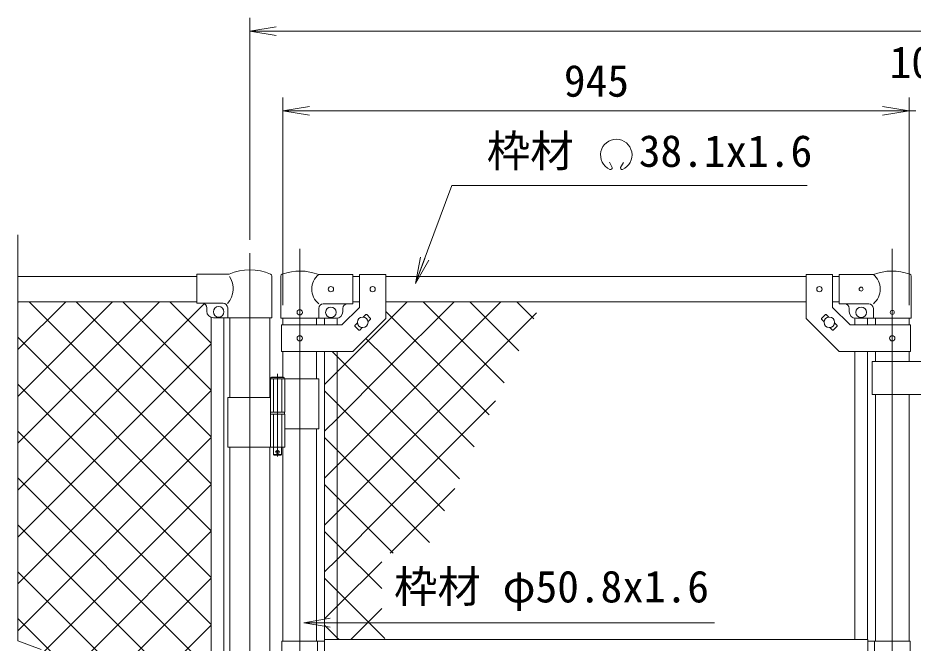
# Model space of a CAD drawing. Units: millimetres, scale not verified. Extents: x -4200 to 4200, y -2970 to 2970.
# Drawn here: x -108 to 1243, y 609 to 1551 of the extents above; entities that cross this region are included whole.
import ezdxf
from ezdxf.enums import TextEntityAlignment as Align

# ---------------------------------------------------------------- set-up
doc = ezdxf.new("R2010")
doc.units = ezdxf.units.MM
doc.header["$LTSCALE"] = 20
doc.linetypes.add('DASHED', pattern=[7.5, 6, -1.5])
doc.linetypes.add('USER1', pattern=[50.8, 31.75, -6.35, 6.35, -6.35])
for name, color, linetype, lineweight in [('0-1_D-BMK', 2, 'USER1', 13), ('0-2_D-STR1', 1, 'Continuous', 18), ('0-3_D-STR3', 3, 'Continuous', 13), ('0-4_D-STR-DIM', 7, 'Continuous', 9), ('0-5_0', 3, 'Continuous', 18), ('0-6_D-STR-TXT', 7, 'Continuous', 9), ('0-7_D-STR2', 7, 'Continuous', 9)]:
    doc.layers.add(name, color=color, linetype=linetype, lineweight=lineweight)
doc.styles.add('ＭＳ ゴシック', font='')
doc.styles.get('ＭＳ ゴシック').set_extended_font_data('MS Gothic')

# ---------------------------------------------------------------- blocks, each defined once
blk = doc.blocks.new('_Open')
at = {"layer": '0-5_0', "color": 7, "lineweight": 9}
blk.add_line((-20, 3.33), (0, 0), dxfattribs=at)
blk.add_lwpolyline([(-20, -3.33), (0, 0), (-20, 0)], dxfattribs=at)

msp = doc.modelspace()

# ---------------------------------------------------------------- linework, layer by layer
at = {"layer": '0-1_D-BMK'}
for p, q in [((317.39, 1203.1), (317.39, -35.29)), ((1211.59, 1203.1), (1211.59, -35.29)), ((241.99, 1196.61), (241.99, -120.04)), ((283.83, 1014.79), (283.83, 889.9)), ((287.46, 896.87), (280.21, 896.87))]:
    msp.add_line(p, q, dxfattribs=at)
at = {"layer": '0-2_D-STR1'}
for p, q in [((161.99, 1161.37), (-108.01, 1161.37)), ((397.39, 1161.37), (407.39, 1161.37)), ((447.39, 1161.37), (1081.59, 1161.37)), ((1121.59, 1161.37), (1131.59, 1161.37)), ((161.99, 1123.37), (-108.01, 1123.37)), ((397.39, 1123.37), (407.39, 1123.37)), ((447.39, 1123.37), (1081.59, 1123.37)), ((1121.59, 1123.37), (1131.59, 1123.37)), ((211.74, 1099.07), (211.74, 978.87)), ((272.24, 1099.07), (272.24, 978.87)), ((291.99, 1098.37), (291.99, 1088.32)), ((342.79, 1098.37), (342.79, 1088.32)), ((1186.19, 1098.37), (1186.19, 1088.32)), ((1236.99, 1098.37), (1236.99, 1088.32)), ((291.99, 1048.32), (291.99, 1009.87)), ((342.79, 1048.32), (342.79, 1006.87)), ((1186.19, 1048.32), (1186.19, 1033.32)), ((1236.99, 1048.32), (1236.99, 1033.32)), ((1186.19, 983.32), (1186.19, 611.37)), ((1236.99, 983.32), (1236.99, 611.37)), ((342.79, 931.87), (342.79, 611.37)), ((211.74, 903.87), (211.74, 596.87)), ((272.24, 903.87), (272.24, 596.87)), ((291.99, 903.87), (291.99, 611.37))]:
    msp.add_line(p, q, dxfattribs=at)
at = {"layer": '0-3_D-STR3'}
for p, q in [((161.99, 1121.07), (161.99, 1165.07)), ((210.86, 1165.07), (161.99, 1165.07)), ((275.39, 1161.92), (275.39, 1099.07)), ((288.84, 1098.37), (288.84, 1162.06)), ((397.39, 1164.37), (345.94, 1164.37)), ((397.39, 1164.37), (397.39, 1120.37)), ((407.39, 1164.57), (407.39, 1114.89)), ((407.39, 1164.57), (447.39, 1164.57)), ((447.39, 1164.57), (447.39, 1098.32)), ((1081.59, 1164.57), (1081.59, 1098.32)), ((1121.59, 1164.57), (1081.59, 1164.57)), ((1121.59, 1164.57), (1121.59, 1114.89)), ((1131.59, 1164.37), (1183.04, 1164.37)), ((1131.59, 1164.37), (1131.59, 1120.37)), ((1240.14, 1098.37), (1240.14, 1162.06)), ((201.59, 1121.07), (161.99, 1121.07)), ((176.99, 1109.07), (176.99, 1114.07)), ((208.59, 1114.07), (208.59, 1099.07)), ((345.94, 1098.37), (345.94, 1113.37)), ((397.39, 1120.37), (352.94, 1120.37)), ((380.82, 1088.32), (407.39, 1114.89)), ((382.39, 1113.37), (382.39, 1108.37)), ((1148.16, 1088.32), (1121.59, 1114.89)), ((1131.59, 1120.37), (1176.04, 1120.37)), ((1146.59, 1113.37), (1146.59, 1108.37)), ((1183.04, 1098.37), (1183.04, 1113.37)), ((183.64, 596.87), (183.64, 1099.65)), ((275.39, 1099.07), (186.99, 1099.07)), ((202.64, 596.87), (202.64, 1099.07)), ((288.84, 1098.37), (345.94, 1098.37)), ((345.94, 1098.37), (372.39, 1098.37)), ((354.89, 1098.37), (354.89, 1088.32)), ((373.89, 1098.37), (373.89, 1088.32)), ((413.27, 1100.27), (416.99, 1103.98)), ((418.4, 1103.98), (424.06, 1098.33)), ((420.34, 1093.2), (424.06, 1096.91)), ((1110.58, 1103.98), (1104.92, 1098.33)), ((1108.64, 1093.2), (1104.92, 1096.91)), ((1115.71, 1100.27), (1111.99, 1103.98)), ((1155.09, 1098.37), (1155.09, 1088.32)), ((1183.04, 1098.37), (1156.59, 1098.37)), ((1174.09, 1098.37), (1174.09, 1088.32)), ((1240.14, 1098.37), (1183.04, 1098.37)), ((289.69, 1088.32), (380.82, 1088.32)), ((289.69, 1088.32), (289.69, 1048.32)), ((400.72, 1087.72), (404.44, 1091.44)), ((400.72, 1086.31), (406.38, 1080.65)), ((407.79, 1080.65), (411.51, 1084.37)), ((1121.19, 1080.65), (1117.47, 1084.37)), ((1128.26, 1086.31), (1122.6, 1080.65)), ((1128.26, 1087.72), (1124.54, 1091.44)), ((1239.29, 1088.32), (1148.16, 1088.32)), ((1239.29, 1088.32), (1239.29, 1048.32)), ((354.89, 1048.32), (354.89, 613.87)), ((373.89, 1048.32), (373.89, 613.87)), ((1155.09, 1048.32), (1155.09, 613.87)), ((1174.09, 1048.32), (1174.09, 613.87)), ((1301.39, 1033.32), (1181.39, 1033.32)), ((1181.39, 1033.32), (1181.39, 983.32)), ((273.03, 1006.87), (273.03, 956.87)), ((345.94, 1006.87), (273.03, 1006.87)), ((273.83, 1008.87), (274.83, 1009.87)), ((273.83, 1008.87), (273.83, 1006.87)), ((273.83, 1008.87), (293.83, 1008.87)), ((292.83, 1009.87), (274.83, 1009.87)), ((294.63, 1006.87), (294.63, 956.87)), ((345.94, 1006.87), (345.94, 931.87)), ((273.03, 978.87), (208.69, 978.87)), ((208.69, 978.87), (208.69, 903.87)), ((1301.39, 983.32), (1181.39, 983.32)), ((294.63, 956.87), (273.03, 956.87)), ((294.63, 953.87), (273.03, 953.87)), ((273.03, 953.87), (273.03, 903.87)), ((273.33, 956.87), (273.33, 953.87)), ((294.33, 953.87), (273.33, 953.87)), ((294.33, 956.87), (294.33, 953.87)), ((294.63, 953.87), (294.63, 903.87)), ((345.94, 931.87), (294.74, 931.87)), ((294.63, 903.87), (208.69, 903.87)), ((278.83, 891.87), (277.83, 892.87)), ((288.83, 891.87), (278.83, 891.87)), ((288.83, 891.87), (289.83, 892.87)), ((289.83, 903.87), (289.83, 892.87)), ((290.39, 611.37), (290.39, 561.37)), ((290.39, 611.37), (354.49, 611.37)), ((344.39, 611.37), (344.39, 561.37)), ((1174.49, 613.87), (354.49, 613.87)), ((354.49, 558.87), (354.49, 613.87)), ((1174.49, 592.87), (1174.49, 613.87)), ((1238.59, 611.37), (1174.49, 611.37)), ((1184.59, 611.37), (1184.59, 592.87)), ((1238.59, 611.37), (1238.59, 592.87))]:
    msp.add_line(p, q, dxfattribs=at)
at = {"layer": '0-3_D-STR3', "linetype": 'DASHED'}
for p, q in [((277.53, 1006.87), (277.53, 956.87)), ((290.13, 1006.87), (290.13, 956.87)), ((277.53, 953.87), (277.53, 903.87)), ((290.13, 953.87), (290.13, 903.87))]:
    msp.add_line(p, q, dxfattribs=at)
at = {"layer": '0-3_D-STR3'}
for points in [[(289.69, 1048.32), (397.39, 1048.32), (447.39, 1098.32)], [(1239.29, 1048.32), (1131.59, 1048.32), (1081.59, 1098.32)], [(292.83, 1009.87), (293.83, 1008.87), (293.83, 1006.87)], [(277.83, 903.87), (277.83, 892.87), (289.83, 892.87)]]:
    msp.add_lwpolyline(points, dxfattribs=at)
for centre, radius in [((364.39, 1142.37), 4), ((427.39, 1142.32), 4), ((1101.59, 1142.32), 4), ((1164.59, 1142.37), 3), ((194.99, 1108.07), 8), ((317.39, 1107.37), 4), ((364.39, 1107.37), 8), ((1164.59, 1107.37), 8), ((1211.59, 1107.37), 3), ((412.39, 1092.32), 8), ((1116.59, 1092.32), 8), ((317.39, 1068.32), 4), ((1211.59, 1068.32), 4), ((283.83, 896.87), 2.5)]:
    msp.add_circle(centre, radius, dxfattribs=at)
for centre, radius, start, end in [((241.99, 1091.37), 80, 66.89371, 112.90125), ((272.09, 1161.92), 3.3, 0, 66.89371), ((292.14, 1162.06), 3.3, 109.22051, 180), ((317.39, 1089.64), 80, 69.0916, 109.22051), ((364.14, 1142.37), 28.55, 129.59418, 230.40582), ((1211.59, 1089.64), 80, 70.77949, 110.9084), ((1164.84, 1142.37), 28.55, 309.59418, 50.40582), ((1236.84, 1162.06), 3.3, 0, 70.77949), ((183.46, 1143.12), 33.4, 317.7041, 33.64086), ((169.99, 1114.07), 7, 0, 90), ((186.99, 1109.07), 10, 180, 270), ((201.59, 1114.07), 7, 0, 90), ((352.94, 1113.37), 7, 90, 180), ((372.39, 1108.37), 10, 270, 0), ((389.39, 1113.37), 7, 90, 180), ((1139.59, 1113.37), 7, 0, 90), ((1156.59, 1108.37), 10, 180, 270), ((1176.04, 1113.37), 7, 0, 90), ((417.69, 1103.28), 1, 45, 135), ((423.35, 1097.62), 1, 315, 45), ((1105.63, 1097.62), 1, 135, 225), ((1111.29, 1103.28), 1, 45, 135), ((401.43, 1087.01), 1, 135, 225), ((1127.55, 1087.01), 1, 315, 45), ((407.09, 1081.36), 1, 225, 315), ((1121.89, 1081.36), 1, 225, 315)]:
    msp.add_arc(centre, radius, start, end, dxfattribs=at)
at = {"layer": '0-4_D-STR-DIM'}
for p, q in [((241.99, 1216.61), (241.99, 1551.37)), ((281.99, 1531.37), (2201.99, 1531.37)), ((291.99, 1118.37), (291.99, 1431.37)), ((1236.99, 1118.37), (1236.99, 1431.37)), ((1236.99, 1118.37), (1236.99, 1431.37)), ((1196.99, 1411.37), (331.99, 1411.37)), ((1196.99, 1411.37), (1156.99, 1411.37)), ((1236.99, 1411.37), (1246.99, 1411.37)), ((-108.01, 612.02), (-108.01, 1224.37)), ((-72.77, 599.19), (-108.01, 612.02))]:
    msp.add_line(p, q, dxfattribs=at)
at = {"layer": '0-6_D-STR-TXT'}
for p, q in [((788.78, 1325.75), (784.95, 1333.96)), ((801.36, 1325.74), (805.89, 1333.58))]:
    msp.add_line(p, q, dxfattribs=at)
for points in [[(1083.32, 1298.46), (547.12, 1298.46), (492.56, 1152.8)], [(943.38, 639.34), (522.55, 639.34), (325.4, 639.34)]]:
    msp.add_lwpolyline(points, dxfattribs=at)
for centre, radius, start, end in [((795.07, 1344.63), 23.75, 292.92895, 245.65759), ((786.32, 1325.29), 2.5, 245.55066, 10.6575), ((803.82, 1325.28), 2.5, 169.34241, 276.63708)]:
    msp.add_arc(centre, radius, start, end, dxfattribs=at)
at = {"layer": '0-7_D-STR2'}
for p, q in [((-108.01, 1121.99), (-106.63, 1123.37)), ((-108.01, 1051.28), (-35.92, 1123.37)), ((-108.01, 980.57), (34.79, 1123.37)), ((-108.01, 909.86), (105.5, 1123.37)), ((183.64, 848.8), (-90.93, 1123.37)), ((183.64, 919.51), (-20.22, 1123.37)), ((183.64, 990.22), (50.49, 1123.37)), ((183.64, 1060.93), (121.2, 1123.37)), ((447.39, 1091.2), (479.56, 1123.37)), ((447.39, 1020.49), (550.27, 1123.37)), ((447.39, 949.78), (620.98, 1123.37)), ((625.69, 1001.17), (503.49, 1123.37)), ((648.17, 1049.4), (574.2, 1123.37)), ((670.66, 1097.62), (644.91, 1123.37)), ((-108.01, 839.15), (173.14, 1120.29)), ((603.2, 952.95), (447.39, 1108.76)), ((447.39, 879.07), (674.79, 1106.47)), ((373.89, 1017.7), (447.39, 1091.2)), ((183.64, 778.09), (-108.01, 1069.74)), ((-108.01, 768.44), (183.64, 1060.09)), ((354.89, 998.7), (373.89, 1017.7)), ((373.89, 946.99), (447.39, 1020.49)), ((183.64, 707.38), (-108.01, 999.03)), ((-108.01, 697.73), (183.64, 989.38)), ((373.89, 970.13), (354.89, 989.13)), ((447.39, 808.36), (613, 973.97)), ((447.39, 896.63), (373.89, 970.13)), ((354.89, 927.99), (373.89, 946.99)), ((373.89, 876.28), (447.39, 949.78)), ((183.64, 636.67), (-108.01, 928.32)), ((-108.01, 627.02), (183.64, 918.67)), ((373.89, 899.42), (354.89, 918.42)), ((447.39, 825.92), (373.89, 899.42)), ((535.74, 808.28), (447.39, 896.63)), ((373.89, 805.57), (447.39, 879.07)), ((354.89, 857.28), (373.89, 876.28)), ((159.99, 589.6), (-108.01, 857.6)), ((-77.95, 586.37), (183.64, 847.96)), ((453.86, 744.12), (551.22, 841.48)), ((513.25, 760.05), (447.39, 825.92)), ((354.89, 786.57), (373.89, 805.57)), ((373.89, 734.86), (447.39, 808.36)), ((92.52, 586.37), (-108.01, 786.89)), ((-7.24, 586.37), (183.64, 777.25)), ((354.89, 715.86), (373.89, 734.86)), ((21.81, 586.37), (-108.01, 716.18)), ((63.47, 586.37), (183.64, 706.53)), ((394.32, 613.87), (441.09, 660.64)), ((-48.9, 586.37), (-108.01, 645.47)), ((134.18, 586.37), (183.64, 635.82))]:
    msp.add_line(p, q, dxfattribs=at)
for points in [[(580.71, 904.73), (447.39, 1038.05), (417.26, 1068.18)], [(558.23, 856.5), (447.39, 967.34), (373.89, 1040.84), (366.41, 1048.32)], [(458.48, 744.12), (447.39, 755.2), (373.89, 828.7), (354.89, 847.7)], [(441.09, 690.79), (373.89, 757.99), (354.89, 776.99)], [(354.89, 645.15), (373.89, 664.15), (441.09, 731.35)], [(445.79, 615.38), (373.89, 687.28), (354.89, 706.28)], [(376.6, 613.87), (373.89, 616.57), (354.89, 635.57)]]:
    msp.add_lwpolyline(points, dxfattribs=at)

# ---------------------------------------------------------------- block references
at = {"layer": '0-4_D-STR-DIM', "xscale": 2, "yscale": 2, "rotation": 180}
for p in [(241.99, 1531.37), (291.99, 1411.37)]:
    msp.add_blockref('_Open', p, dxfattribs=at)
at = {"layer": '0-4_D-STR-DIM', "xscale": 2, "yscale": 2}
msp.add_blockref('_Open', (1236.99, 1411.37), dxfattribs=at)
msp.add_blockref('_Open', (1236.99, 1411.37), dxfattribs=at)
at = {"layer": '0-6_D-STR-TXT', "xscale": 2, "yscale": 2}
for p, rotation in [((491.85, 1150.93), 249.46512), ((323.4, 639.34), 180)]:
    msp.add_blockref('_Open', p, dxfattribs=dict(at, rotation=rotation))

# ---------------------------------------------------------------- texts
at = {"layer": '0-4_D-STR-DIM', "style": 'ＭＳ ゴシック'}
for s, p in [('10', (1207.59, 1446.12)), ('945', (716.02, 1418.12))]:
    msp.add_text(s, height=48.09, dxfattribs=at).set_placement(p, align=Align.BOTTOM_LEFT)
at = {"layer": '0-6_D-STR-TXT', "style": 'ＭＳ ゴシック'}
for s, p in [('枠材 \u300038.1x1.6', (599.56, 1312.32)), ('枠材 φ50.8x1.6', (459.62, 655.48))]:
    msp.add_text(s, height=48.09, dxfattribs=at).set_placement(p, align=Align.BOTTOM_LEFT)

doc.saveas('drawing.dxf')
